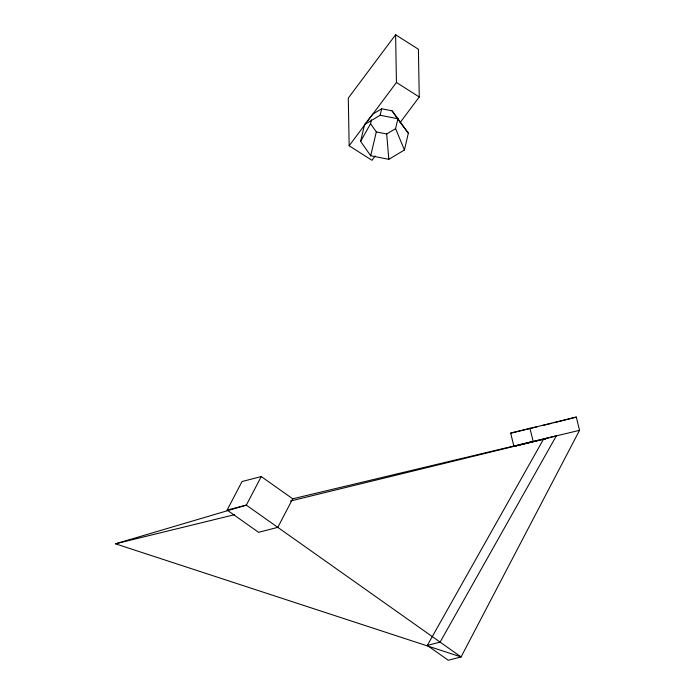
<?xml version="1.0" encoding="UTF-8"?>
<svg xmlns="http://www.w3.org/2000/svg" width="695" height="695" viewBox="0 0 695 695"><rect width="100%" height="100%" fill="white"/><g stroke="black" fill="none" stroke-linecap="round" stroke-linejoin="round"><path stroke-width="1.04" d="M360.618 141.363L364.536 124.587L372.798 114.119L381.711 108.785L392.084 110.826L408.339 133.205L404.429 149.981L388.826 159.32L370.687 155.75L360.618 141.363L370.565 123.71L371.46 119.879M404.429 149.981L395.594 128.636L397.835 119.045L392.084 110.826M370.687 155.75L376.316 131.928L370.565 123.71M364.536 124.587L380.13 115.248L381.711 108.785M292.717 498.801L277.791 527.357L258.575 532.327L227.117 510.087L242.042 481.531L261.268 476.561L292.717 498.801L579.543 430.327L576.32 417.07L510.686 433.124L513.909 446.372L545.558 438.823M261.268 476.561L246.334 505.117L115.457 543.811L461.072 656.94L579.543 430.327M427.295 645.42L543.525 439.179L556.339 435.869L440.109 642.111L427.295 645.42L448.258 660.25L461.072 656.94L246.334 505.117L227.117 510.087M400.068 122.641L419.25 96.979L418.399 49.258L395.603 34.75L348.299 98.064L349.151 145.776L371.947 160.284L375.144 156.01M349.151 145.776L366.404 122.676M367.69 120.965L396.454 82.47L395.603 34.75M376.316 131.928L386.681 133.97L395.594 128.636M576.32 417.07L553.932 422.795M513.909 446.372L533.135 441.403L529.911 428.155M115.457 543.811L234.571 514.682M290.44 501.017L546.73 438.354M510.686 433.124L537.061 426.826M542.335 425.566L551.821 423.298M543.525 439.179L547.747 438.171M380.13 115.248L398.278 118.819M396.454 82.47L419.25 96.979M397.835 119.045L408.339 133.205M386.681 133.97L388.826 159.32"/></g></svg>
